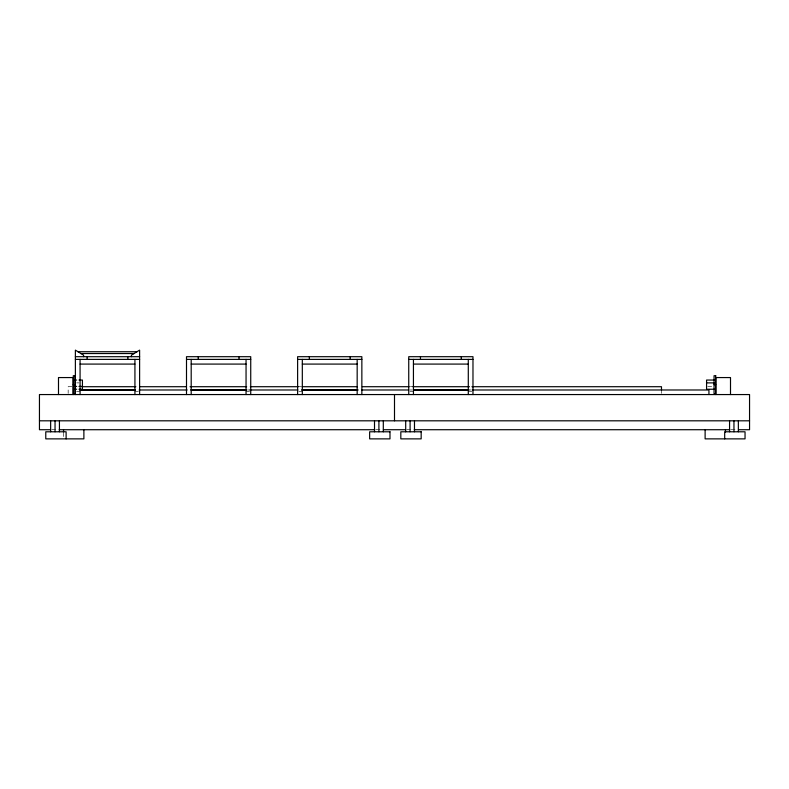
<?xml version="1.0" encoding="UTF-8"?>
<svg xmlns="http://www.w3.org/2000/svg" width="789" height="789" viewBox="0 0 789 789"><rect width="100%" height="100%" fill="white"/><g stroke="black" fill="none" stroke-linecap="round" stroke-linejoin="round"><path stroke-width="0.59" stroke-dasharray="3.94 2.96" d="M76.671 382.882L78.979 382.882M707.723 386.413L713.483 386.413M71.848 386.709L68.16 386.709L68.16 393.435M298.35 386.709L300.816 386.709M410.369 386.709L412.834 386.709M247.44 389.983L249.896 389.983M409.885 389.983L412.341 389.983M468.952 389.983L471.418 389.983M76.553 391.393L80.074 391.393M134.929 391.393L138.44 391.393M246.05 391.393L249.561 391.393M298.794 391.393L302.315 391.393M409.915 391.393L413.436 391.393M468.291 391.393L471.812 391.393M51.778 429.719L57.942 429.719M376.008 429.719L382.172 429.719M406.828 429.719L412.992 429.719M731.058 429.719L737.222 429.719M661.488 391.196L661.488 393.435M63.534 433.151L63.534 436.583"/><path stroke-width="1.18" d="M77.983 351.726L137.02 351.726M80.922 353.541L134.071 353.541M75.379 356.697L139.614 356.697M75.379 359.389L139.614 359.389M186.5 359.389L250.734 359.389M297.621 359.389L361.855 359.389M408.741 359.389L472.976 359.389M80.074 364.084L134.929 364.084M191.194 364.084L246.05 364.084M302.315 364.084L357.17 364.084M413.436 364.084L468.291 364.084M74.363 380.051L76.671 380.051M78.979 380.051L82.431 380.051L82.431 389.243L78.979 389.243M714.637 380.051L706.569 380.051L706.569 389.243L714.637 389.243M706.569 382.882L714.637 382.882M73.288 384.657L74.945 384.657M714.055 384.657L715.712 384.657M74.363 386.413L76.671 386.413M78.979 386.413L82.431 386.413M81.701 386.709L135.856 386.709M139.554 386.709L186.332 386.709M190.021 386.709L246.651 386.709M250.34 386.709L298.35 386.709M302.039 386.709L357.437 386.709M362.358 386.709L409.136 386.709M412.834 386.709L469.455 386.709M471.921 386.709L661.488 386.709L661.488 390.072M74.363 389.243L76.671 389.243M80.074 389.874L134.929 389.874M191.194 389.874L246.05 389.874M302.315 389.874L357.17 389.874M413.436 389.874L468.291 389.874M80.064 389.983L135.442 389.983M139.14 389.983L187.131 389.983M190.83 389.983L246.207 389.983M249.896 389.983L297.897 389.983M301.585 389.983L358.196 389.983M361.885 389.983L408.653 389.983M413.574 389.983L468.952 389.983M472.65 389.983L708.936 389.983L708.936 394.539M39.45 420.813L749.55 420.813M50.545 429.719L39.45 429.719L39.45 394.559L749.55 394.559L749.55 429.719L738.455 429.719M59.175 429.719L374.775 429.719M383.405 429.719L405.595 429.719M414.225 429.719L729.825 429.719M738.356 420.813L738.356 431.79M733.957 420.813L733.957 431.79M730.506 394.559L730.506 377.566L715.85 377.566L715.85 394.559M729.569 420.813L729.559 431.79M725.466 429.719L725.466 432.007M724.696 438.871L724.687 431.79L745.043 431.79L745.043 438.871L705.119 438.871L705.119 429.719M472.976 394.559L472.976 356.697L408.741 356.697L408.741 394.559M468.291 359.389L468.291 394.559M461.259 356.697L461.259 359.389M420.468 356.697L420.468 359.389M414.481 420.813L414.481 431.79M413.436 359.389L413.436 394.559M410.093 420.813L410.093 431.79M405.694 420.813L405.694 431.79M394.5 394.559L394.5 420.813M383.306 420.813L383.306 431.79M378.907 420.813L378.907 431.79M374.509 420.813L374.519 431.79M361.855 394.559L361.855 356.697L297.621 356.697L297.621 394.559M357.17 359.389L357.17 394.559M350.138 356.697L350.138 359.389M309.347 356.697L309.347 359.389M302.315 359.389L302.315 394.559M250.734 394.559L250.734 356.697L186.5 356.697L186.5 394.559M246.05 359.389L246.05 394.559M239.018 356.697L239.018 359.389M198.226 356.697L198.226 359.389M191.194 359.389L191.194 394.559M139.614 394.559L139.614 350.129L131.408 355.178L131.408 356.697M134.929 359.389L134.929 394.559M127.897 356.697L127.897 359.389M87.106 356.697L87.106 359.389M83.881 429.719L83.881 438.871L45.772 438.871L45.772 431.79L66.118 431.79L66.118 438.871M83.585 356.697L83.585 355.178L75.379 350.129L75.379 394.559M80.074 359.389L80.074 394.559M73.15 394.559L73.15 377.566L58.494 377.566L58.494 394.559M63.534 429.719L63.534 432.007M59.431 420.813L59.431 431.79M55.043 420.813L55.043 431.79M50.644 420.813L50.644 431.79M74.945 375.712L73.288 375.712L73.288 393.593L74.945 393.593L74.945 375.712M715.712 375.712L714.055 375.712L714.055 393.593L715.712 393.593L715.712 375.712M389.993 431.79L369.637 431.79L369.647 438.871L389.993 438.871L389.983 431.79M421.168 431.79L400.822 431.79L400.822 438.871L421.168 438.871L421.168 431.79"/></g></svg>
